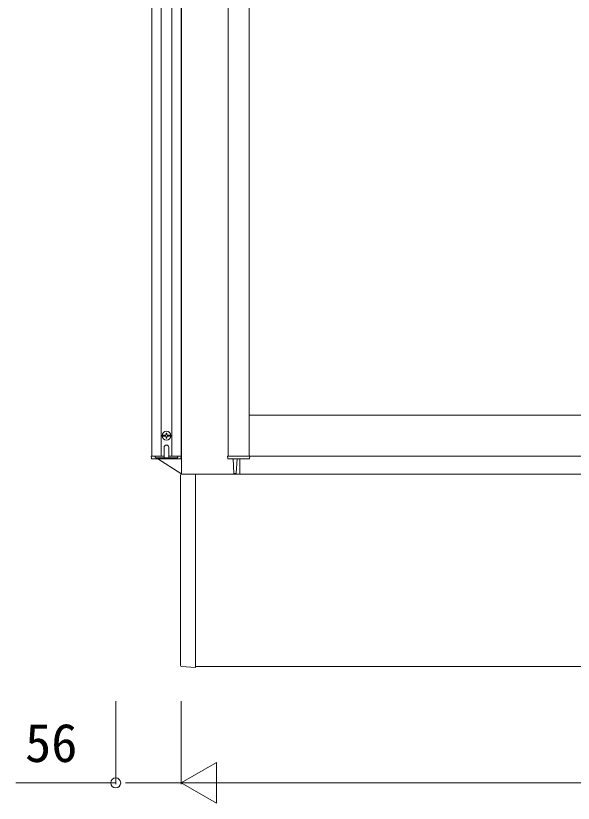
# Model space of a CAD drawing. Units: millimetres, scale not verified. Extents: x -11088 to 11088, y -17895 to 17964.
# Drawn here: x -4095 to -3616, y -8590 to -7915 of the extents above; entities that cross this region are included whole.
import ezdxf
from ezdxf.enums import TextEntityAlignment as Align

# ---------------------------------------------------------------- set-up
doc = ezdxf.new("R2010")
doc.units = ezdxf.units.MM
doc.header["$LTSCALE"] = 18
doc.layers.add('0-2_YKK_ZWAK', color=4, linetype='Continuous', lineweight=9)
doc.layers.add('0-4_YKK_12', color=6, linetype='Continuous', lineweight=9)
doc.styles.add('ＭＳ ゴシック', font='')
doc.styles.get('ＭＳ ゴシック').set_extended_font_data('MS Gothic')

msp = doc.modelspace()

# ---------------------------------------------------------------- linework, layer by layer
at = {"layer": '0-2_YKK_ZWAK'}
for p, q in [((-3952.5, -8307.98), (-3952.5, -7238.48)), ((-3978, -8292.48), (-3978, -7253.48)), ((-3970, -8292.48), (-3970, -7253.48)), ((-3961, -8292.48), (-3961, -7253.48)), ((-3953, -8292.48), (-3953, -7253.48)), ((-3912.5, -8292.48), (-3912.5, -7253.48)), ((-3894.5, -8292.48), (-3894.5, -7253.48)), ((-3241, -8257.48), (-3894.5, -8257.48)), ((-3965.13, -8272.93), (-3965.88, -8272.93)), ((-3965.88, -8273.88), (-3965.88, -8272.93)), ((-3965.13, -8272.93), (-3965.13, -8273.88)), ((-3966.42, -8274.56), (-3969.23, -8274.56)), ((-3966.42, -8275.41), (-3969.23, -8275.41)), ((-3967.55, -8275.36), (-3966.6, -8275.36)), ((-3966.6, -8274.61), (-3966.03, -8274.45)), ((-3966.03, -8274.45), (-3965.88, -8273.88)), ((-3965.88, -8277.03), (-3965.88, -8276.08)), ((-3965.88, -8277.03), (-3965.13, -8277.03)), ((-3964.97, -8274.45), (-3965.13, -8273.88)), ((-3965.13, -8276.08), (-3965.13, -8277.03)), ((-3964.4, -8274.61), (-3964.97, -8274.45)), ((-3964.58, -8274.56), (-3961.77, -8274.56)), ((-3964.58, -8275.41), (-3961.77, -8275.41)), ((-3963.45, -8274.61), (-3964.4, -8274.61)), ((-3964.4, -8275.36), (-3963.45, -8275.36)), ((-3963.45, -8275.36), (-3963.45, -8274.61)), ((-3967.5, -8293.48), (-3967.5, -8284.98)), ((-3963.5, -8284.98), (-3963.5, -8293.48)), ((-3978.5, -8292.48), (-3978.38, -8294.51)), ((-3978, -8292.48), (-3978.5, -8292.48)), ((-3975.21, -8292.48), (-3978, -8292.48)), ((-3975.2, -8293.48), (-3975.21, -8292.48)), ((-3974.71, -8292.48), (-3975.21, -8292.48)), ((-3974.71, -8292.48), (-3967.5, -8292.48)), ((-3967.5, -8293.48), (-3967.5, -8293.98)), ((-3963.5, -8292.48), (-3956.29, -8292.48)), ((-3963.5, -8293.98), (-3963.5, -8293.48)), ((-3955.79, -8292.48), (-3956.29, -8292.48)), ((-3955.8, -8293.48), (-3955.79, -8292.48)), ((-3953.5, -8292.48), (-3955.79, -8292.48)), ((-3952.5, -8292.48), (-3953, -8292.48)), ((-3952.5, -8292.48), (-3952.5, -8292.48)), ((-3913, -8292.48), (-3912.88, -8294.51)), ((-3912.5, -8292.48), (-3913, -8292.48)), ((-3894.5, -8292.48), (-3912.5, -8292.48)), ((-3241, -8292.48), (-3894.5, -8292.48)), ((-3977.88, -8294.98), (-3953.62, -8294.98)), ((-3956.3, -8293.98), (-3974.7, -8293.98)), ((-3973, -8294.98), (-3953.12, -8307.4)), ((-3912.38, -8294.98), (-3894.62, -8294.98)), ((-3908.35, -8294.98), (-3907.61, -8307.01)), ((-3905.69, -8307.01), (-3904.95, -8294.98)), ((-3902.5, -8294.98), (-3902.5, -8307.98)), ((-3953.5, -8472.24), (-3953.5, -8308.98)), ((-3952.86, -8307.48), (-3952.5, -8307.48)), ((-3952.5, -8307.98), (-3940.5, -8307.98)), ((-3940.5, -8307.98), (-3159, -8307.98)), ((-3940.5, -8472.98), (-3940.5, -8307.98)), ((-3940.5, -8473.98), (-3940.5, -8307.98)), ((-3907.11, -8307.48), (-3906.19, -8307.48)), ((-3952.56, -8473.24), (-3940.5, -8473.98)), ((-3940.5, -8472.98), (-3159, -8472.98))]:
    msp.add_line(p, q, dxfattribs=at)
for points in [[(-3966.6, -8274.61), (-3967.55, -8274.61), (-3967.55, -8275.36)], [(-3965.88, -8276.08), (-3966.03, -8275.51), (-3966.6, -8275.36)], [(-3965.13, -8276.08), (-3964.97, -8275.51), (-3964.4, -8275.36)], [(-3953.12, -8294.51), (-3953, -8292.48), (-3953.5, -8292.48)], [(-3894.12, -8294.51), (-3894, -8292.48), (-3894.5, -8292.48)]]:
    msp.add_lwpolyline(points, dxfattribs=at)
msp.add_circle((-3965.5, -8274.98), 3.75, dxfattribs=at)
for centre, radius, start, end in [((-3965.5, -8284.98), 2, 0, 180), ((-3974.7, -8293.48), 0.5, 180.5, 270), ((-3956.3, -8293.48), 0.5, 270, 359.5), ((-3977.88, -8294.48), 0.5, 183.5, 270), ((-3953.62, -8294.48), 0.5, 270, 356.5), ((-3912.38, -8294.48), 0.5, 183.5, 270), ((-3908.82, -8295.48), 0.5, 3.5, 90.01139), ((-3904.48, -8295.48), 0.5, 89.88705, 176.5), ((-3894.62, -8294.48), 0.5, 270, 356.5), ((-3952.86, -8306.98), 0.5, 237.99462, 270), ((-3907.11, -8306.98), 0.5, 183.5, 270), ((-3906.19, -8306.98), 0.5, 270, 356.5), ((-3952.5, -8308.98), 1, 90, 180), ((-3952.5, -8472.24), 1, 180, 266.5)]:
    msp.add_arc(centre, radius, start, end, dxfattribs=at)
at = {"layer": '0-4_YKK_12'}
for p, q in [((-4009, -8502.98), (-4009, -8573.98)), ((-3953, -8502.98), (-3953, -8573.98)), ((-3953, -8502.98), (-3953, -8573.98)), ((-3953, -8572.98), (-3922.69, -8555.48)), ((-3922.69, -8590.48), (-3922.69, -8555.48)), ((-4009, -8572.98), (-4094.8, -8572.98)), ((-4000.5, -8572.98), (-3992, -8572.98)), ((-3953, -8572.98), (-3992, -8572.98)), ((-3953, -8572.98), (-3922.69, -8590.48)), ((-3953, -8572.98), (-3892.38, -8572.98)), ((-3133, -8572.98), (-3918, -8572.98))]:
    msp.add_line(p, q, dxfattribs=at)
for start, end in [(0, 180), (180, 0)]:
    msp.add_arc((-4009, -8572.98), 4.25, start, end, dxfattribs=at)

# ---------------------------------------------------------------- texts
at = {"layer": '0-4_YKK_12', "style": 'ＭＳ ゴシック'}
msp.add_text('56', height=32.99, dxfattribs=at).set_placement((-4086.8, -8564.98), align=Align.BOTTOM_LEFT)

doc.saveas('drawing.dxf')
